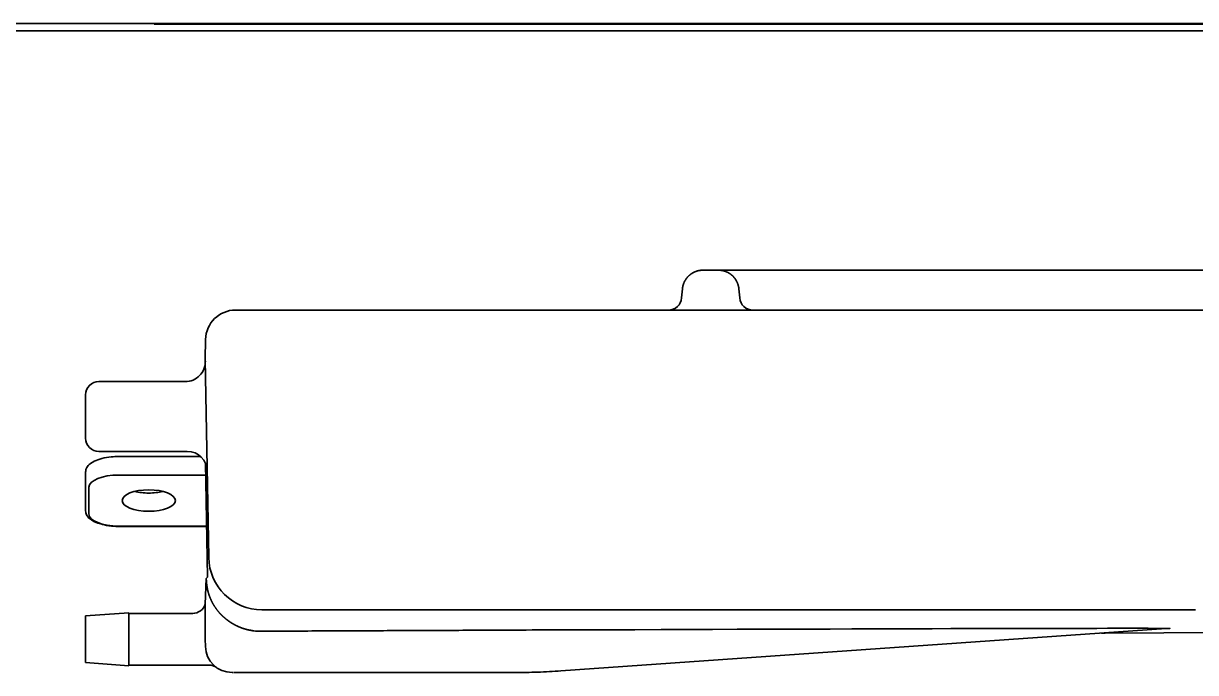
# Model space of a CAD drawing. Extents: x 5819 to 10669, y -850 to 3886.
# Drawn here: x 9966.1 to 10142.4, y 1274.3 to 1371.9 of the extents above; entities that cross this region are included whole.
import ezdxf

# ---------------------------------------------------------------- set-up
doc = ezdxf.new("R2010")
doc.units = 0
doc.header["$LTSCALE"] = 5
doc.layers.add('1', color=7, linetype='CONTINUOUS', true_color=0xffffff)

msp = doc.modelspace()

# ---------------------------------------------------------------- linework, layer by layer
at = {"layer": '1', "color": 7, "linetype": 'Continuous', "lineweight": 35}
for p, q in [((9537.94, 1371.93), (10529.01, 1371.93)), ((10531.47, 1371.83), (9985.78, 1371.83)), ((10531.47, 1370.83), (9534.47, 1370.83)), ((10070.62, 1334.83), (10068.32, 1334.83)), ((10083.68, 1334.83), (10070.63, 1334.83)), ((10222.7, 1334.83), (10083.68, 1334.83)), ((10065.23, 1332), (10065.11, 1330.65)), ((10073.84, 1330.65), (10073.72, 1332)), ((10002.1, 1328.83), (9998.02, 1328.83)), ((10014.24, 1328.83), (10002.1, 1328.83)), ((10016.84, 1328.83), (10014.24, 1328.83)), ((10023.22, 1328.83), (10016.84, 1328.83)), ((10024.67, 1328.83), (10023.22, 1328.83)), ((10103.57, 1328.83), (10024.67, 1328.83)), ((10104.99, 1328.83), (10103.57, 1328.83)), ((10126.85, 1328.83), (10104.99, 1328.83)), ((10149.1, 1328.83), (10127.85, 1328.83)), ((9993.52, 1324.4), (9993.47, 1321.43)), ((9993.47, 1321.43), (9993.99, 1291.61)), ((9977.47, 1318.08), (9990.48, 1318.08)), ((9975.47, 1316.08), (9975.47, 1309.58)), ((9990.77, 1307.58), (9977.47, 1307.58)), ((9980.47, 1306.81), (9992.76, 1306.81)), ((9975.47, 1304.5), (9975.47, 1302.67)), ((9993.79, 1288.66), (9993.49, 1305.84)), ((9980.47, 1304.03), (9993.52, 1304.03)), ((9975.47, 1302.67), (9975.47, 1298.62)), ((9975.97, 1298.17), (9975.97, 1302.21)), ((9993.65, 1296.35), (9980.47, 1296.35)), ((9993.65, 1296.3), (9980.47, 1296.3)), ((9993.79, 1288.66), (9993.62, 1288.49)), ((9993.62, 1288.49), (9993.47, 1284.59)), ((9975.47, 1282.83), (9981.97, 1283.33)), ((9981.97, 1275.33), (9981.97, 1283.33)), ((10001.99, 1283.75), (10003.47, 1283.75)), ((10003.47, 1283.75), (10015.26, 1283.75)), ((10017.83, 1283.75), (10015.26, 1283.75)), ((10017.83, 1283.75), (10024.19, 1283.75)), ((10024.19, 1283.75), (10024.7, 1283.75)), ((10024.7, 1283.75), (10103.49, 1283.75)), ((10103.49, 1283.75), (10104.01, 1283.75)), ((10104.01, 1283.75), (10124.66, 1283.75)), ((10124.66, 1283.75), (10134.49, 1283.75)), ((9975.47, 1282.83), (9975.47, 1275.83)), ((9981.97, 1283.23), (9991.58, 1283.23)), ((10046.96, 1274.57), (10138, 1280.94)), ((10152.86, 1280.38), (10128.79, 1280.27)), ((9993.49, 1278.26), (9993.47, 1279.33)), ((9981.97, 1275.33), (9975.47, 1275.83)), ((9994.03, 1275.43), (9981.97, 1275.43)), ((9997.49, 1274.33), (9997.58, 1274.33)), ((9997.58, 1274.33), (9997.7, 1274.33)), ((9997.79, 1274.33), (9997.8, 1274.33)), ((9997.81, 1274.33), (9997.81, 1274.33)), ((9997.81, 1274.33), (9998.81, 1274.33)), ((9998.81, 1274.33), (10039.98, 1274.33))]:
    msp.add_line(p, q, dxfattribs=at)
for centre, radius, start, end in [((10063.12, 1330.83), 2, 270, 355), ((10075.83, 1330.83), 2, 185, 270), ((9998.02, 1324.33), 4.5, 90, 179), ((9990.48, 1321.08), 3, 269.6992, 1), ((9977.47, 1316.08), 2, 90, 180), ((9977.47, 1309.58), 2, 180, 270), ((9990.77, 1304.58), 3, 1, 90.032), ((10001.99, 1291.75), 8, 181, 270), ((9991.58, 1285.23), 2, 269.1708, 341.5663), ((9997.49, 1278.33), 4, 181, 270)]:
    msp.add_arc(centre, radius, start, end, dxfattribs=at)
at = {"layer": '1', "color": 7, "linetype": 'Continuous', "lineweight": 35, "extrusion": (0, 0, -1)}
for centre, major_axis, ratio, start_param, end_param in [((9980.47, 1302.21), (4.5, 0), 0.404243, 3.141593, 4.712389), ((9984.97, 1302.93), (-4, 0), 0.404243, 4.712387, 5.270118), ((9984.97, 1302.93), (4, 0), 0.404243, 1.013063, 1.570795), ((9980.47, 1298.17), (-4.5, 0), 0.404243, 4.712389, 6.283185), ((10040.46, 1277.53), (182.53, 0.8), 0.017452, 4.709676, 4.748602), ((9955.05, 1280.15), (183.5, 0.8), 0.001141, -1.045618, -1.027763), ((9955.05, 1280.15), (183.5, 0.8), 0.001141, -1.027763, -0.189643), ((9955.05, 1280.15), (183.5, 0.8), 0.001141, -0.189643, 0.017417), ((10138.56, 1272.96), (-0.56, 7.98), 0.966183, 0, 0.067733)]:
    msp.add_ellipse(centre, major_axis=major_axis, ratio=ratio, start_param=start_param, end_param=end_param, dxfattribs=at)
msp.add_ellipse((9984.97, 1300.19), major_axis=(4, 0), ratio=0.404243, dxfattribs=at)
at = {"layer": '1', "color": 7, "linetype": 'Continuous', "lineweight": 35}
for points, knots in [([(10068.32, 1334.83), (10068.3, 1334.83), (10068.26, 1334.83), (10068.21, 1334.82), (10068.15, 1334.82), (10068.1, 1334.82), (10068.05, 1334.81), (10067.99, 1334.81), (10067.94, 1334.8), (10067.88, 1334.8), (10067.83, 1334.79), (10067.78, 1334.78), (10067.72, 1334.77), (10067.67, 1334.76), (10067.62, 1334.75), (10067.56, 1334.73), (10067.51, 1334.72), (10067.46, 1334.71), (10067.41, 1334.69), (10067.36, 1334.67), (10067.3, 1334.66), (10067.25, 1334.64), (10067.2, 1334.62), (10067.15, 1334.6), (10067.1, 1334.58), (10067.05, 1334.56), (10067, 1334.54), (10066.95, 1334.51), (10066.9, 1334.49), (10066.86, 1334.46), (10066.81, 1334.44), (10066.76, 1334.41), (10066.71, 1334.38), (10066.67, 1334.35), (10066.62, 1334.32), (10066.58, 1334.29), (10066.53, 1334.26), (10066.49, 1334.23), (10066.44, 1334.2), (10066.4, 1334.17), (10066.36, 1334.13), (10066.32, 1334.1), (10066.27, 1334.06), (10066.23, 1334.02), (10066.19, 1333.98), (10066.15, 1333.94), (10066.11, 1333.91), (10066.07, 1333.87), (10066.03, 1333.83), (10066, 1333.79), (10065.96, 1333.75), (10065.93, 1333.7), (10065.89, 1333.66), (10065.86, 1333.62), (10065.83, 1333.58), (10065.8, 1333.54), (10065.77, 1333.5), (10065.74, 1333.46), (10065.72, 1333.42), (10065.69, 1333.38), (10065.67, 1333.34), (10065.64, 1333.3), (10065.62, 1333.26), (10065.6, 1333.22), (10065.57, 1333.18), (10065.55, 1333.14), (10065.53, 1333.1), (10065.51, 1333.06), (10065.5, 1333.02), (10065.48, 1332.98), (10065.46, 1332.94), (10065.45, 1332.9), (10065.43, 1332.86), (10065.42, 1332.83), (10065.4, 1332.79), (10065.39, 1332.75), (10065.38, 1332.71), (10065.36, 1332.68), (10065.35, 1332.64), (10065.34, 1332.61), (10065.33, 1332.57), (10065.32, 1332.54), (10065.31, 1332.5), (10065.3, 1332.47), (10065.3, 1332.44), (10065.29, 1332.4), (10065.28, 1332.37), (10065.27, 1332.34), (10065.27, 1332.31), (10065.26, 1332.28), (10065.26, 1332.25), (10065.25, 1332.22), (10065.25, 1332.19), (10065.24, 1332.16), (10065.24, 1332.13), (10065.24, 1332.1), (10065.23, 1332.08), (10065.23, 1332.05), (10065.23, 1332.02), (10065.23, 1332), (10065.23, 1332)], [0, 0, 0, 0, 0.011799, 0.023598, 0.035396, 0.047195, 0.058994, 0.070793, 0.082592, 0.094391, 0.10619, 0.117989, 0.129789, 0.141588, 0.153387, 0.165186, 0.176986, 0.188785, 0.200585, 0.212384, 0.224184, 0.235984, 0.247783, 0.259583, 0.271383, 0.283183, 0.294983, 0.306784, 0.318584, 0.330384, 0.342185, 0.353985, 0.365786, 0.377587, 0.389388, 0.401189, 0.41299, 0.424791, 0.436592, 0.448394, 0.460195, 0.471997, 0.484606, 0.497091, 0.509454, 0.521694, 0.53381, 0.545804, 0.557675, 0.569423, 0.581047, 0.592549, 0.603928, 0.615183, 0.626316, 0.637326, 0.648213, 0.658976, 0.669617, 0.680135, 0.69053, 0.700802, 0.71095, 0.720976, 0.730879, 0.740659, 0.750316, 0.759849, 0.76926, 0.778548, 0.787713, 0.796755, 0.805674, 0.81447, 0.823143, 0.831693, 0.84012, 0.848424, 0.856605, 0.864663, 0.872598, 0.88041, 0.888099, 0.895665, 0.903108, 0.910428, 0.917626, 0.9247, 0.931651, 0.938479, 0.945185, 0.951767, 0.958227, 0.964563, 0.970777, 0.976867, 0.982835, 0.988679, 0.994401, 1, 1, 1, 1]), ([(10073.72, 1332), (10073.72, 1332.01), (10073.72, 1332.02), (10073.72, 1332.05), (10073.71, 1332.08), (10073.71, 1332.11), (10073.71, 1332.14), (10073.7, 1332.16), (10073.7, 1332.19), (10073.69, 1332.22), (10073.69, 1332.25), (10073.68, 1332.27), (10073.68, 1332.3), (10073.67, 1332.33), (10073.67, 1332.35), (10073.66, 1332.38), (10073.66, 1332.4), (10073.65, 1332.43), (10073.65, 1332.46), (10073.64, 1332.48), (10073.63, 1332.51), (10073.63, 1332.53), (10073.62, 1332.56), (10073.61, 1332.58), (10073.61, 1332.61), (10073.6, 1332.63), (10073.59, 1332.65), (10073.58, 1332.68), (10073.57, 1332.7), (10073.57, 1332.73), (10073.56, 1332.75), (10073.55, 1332.77), (10073.54, 1332.79), (10073.53, 1332.82), (10073.53, 1332.84), (10073.52, 1332.86), (10073.51, 1332.89), (10073.5, 1332.91), (10073.49, 1332.93), (10073.48, 1332.95), (10073.47, 1332.97), (10073.46, 1332.99), (10073.45, 1333.02), (10073.44, 1333.04), (10073.43, 1333.06), (10073.42, 1333.08), (10073.41, 1333.1), (10073.4, 1333.12), (10073.39, 1333.14), (10073.38, 1333.16), (10073.37, 1333.18), (10073.36, 1333.2), (10073.35, 1333.22), (10073.34, 1333.24), (10073.33, 1333.25), (10073.32, 1333.27), (10073.31, 1333.29), (10073.3, 1333.31), (10073.29, 1333.33), (10073.28, 1333.35), (10073.26, 1333.36), (10073.25, 1333.38), (10073.24, 1333.4), (10073.23, 1333.42), (10073.22, 1333.43), (10073.21, 1333.45), (10073.2, 1333.47), (10073.19, 1333.48), (10073.17, 1333.5), (10073.16, 1333.52), (10073.15, 1333.53), (10073.14, 1333.55), (10073.13, 1333.56), (10073.12, 1333.58), (10073.11, 1333.59), (10073.09, 1333.61), (10073.08, 1333.62), (10073.07, 1333.64), (10073.06, 1333.65), (10073.05, 1333.67), (10073.04, 1333.68), (10073.03, 1333.7), (10073.01, 1333.71), (10073, 1333.72), (10072.99, 1333.74), (10072.98, 1333.75), (10072.97, 1333.76), (10072.96, 1333.78), (10072.94, 1333.79), (10072.93, 1333.8), (10072.92, 1333.82), (10072.91, 1333.83), (10072.9, 1333.84), (10072.89, 1333.85), (10072.88, 1333.86), (10072.87, 1333.88), (10072.85, 1333.89), (10072.84, 1333.9), (10072.83, 1333.91), (10072.82, 1333.92), (10072.81, 1333.93), (10072.8, 1333.94), (10072.79, 1333.96), (10072.78, 1333.97), (10072.76, 1333.98), (10072.75, 1333.99), (10072.74, 1334), (10072.73, 1334.01), (10072.71, 1334.03), (10072.68, 1334.06), (10072.63, 1334.1), (10072.58, 1334.14), (10072.54, 1334.17), (10072.49, 1334.21), (10072.44, 1334.24), (10072.39, 1334.28), (10072.34, 1334.31), (10072.29, 1334.34), (10072.24, 1334.38), (10072.19, 1334.41), (10072.14, 1334.43), (10072.09, 1334.46), (10072.04, 1334.49), (10071.98, 1334.52), (10071.93, 1334.54), (10071.88, 1334.56), (10071.83, 1334.59), (10071.77, 1334.61), (10071.72, 1334.63), (10071.67, 1334.65), (10071.61, 1334.67), (10071.56, 1334.69), (10071.5, 1334.7), (10071.45, 1334.72), (10071.39, 1334.73), (10071.34, 1334.74), (10071.28, 1334.76), (10071.23, 1334.77), (10071.18, 1334.78), (10071.12, 1334.79), (10071.07, 1334.8), (10071.01, 1334.8), (10070.96, 1334.81), (10070.9, 1334.81), (10070.85, 1334.82), (10070.79, 1334.82), (10070.74, 1334.82), (10070.68, 1334.83), (10070.65, 1334.83), (10070.63, 1334.83)], [0, 0, 0, 0, 0.006178, 0.012328, 0.01845, 0.024544, 0.03061, 0.036648, 0.042657, 0.048639, 0.054592, 0.060517, 0.066414, 0.072283, 0.078124, 0.083937, 0.089722, 0.095478, 0.101206, 0.106907, 0.112579, 0.118223, 0.123839, 0.129427, 0.134986, 0.140518, 0.146021, 0.151496, 0.156944, 0.162363, 0.167754, 0.173117, 0.178451, 0.183758, 0.189036, 0.194287, 0.199509, 0.204703, 0.209869, 0.215007, 0.220117, 0.225198, 0.230252, 0.235277, 0.240275, 0.245244, 0.250185, 0.255098, 0.259983, 0.26484, 0.269668, 0.274469, 0.279241, 0.283985, 0.288701, 0.293389, 0.298049, 0.302681, 0.307285, 0.31186, 0.316408, 0.320927, 0.325418, 0.329881, 0.334316, 0.338723, 0.343102, 0.347452, 0.351775, 0.356069, 0.360335, 0.364574, 0.368784, 0.372966, 0.377119, 0.381245, 0.385343, 0.389412, 0.393453, 0.397466, 0.401452, 0.405409, 0.409337, 0.413238, 0.417111, 0.420955, 0.424772, 0.42856, 0.43232, 0.436052, 0.439756, 0.443432, 0.447079, 0.450699, 0.45429, 0.457854, 0.461389, 0.464896, 0.468375, 0.471826, 0.475249, 0.478643, 0.48201, 0.485348, 0.488659, 0.491941, 0.495195, 0.498421, 0.501619, 0.514817, 0.527978, 0.541102, 0.554187, 0.567234, 0.580243, 0.593214, 0.606147, 0.619043, 0.6319, 0.64472, 0.657501, 0.670245, 0.682951, 0.695618, 0.708248, 0.72084, 0.733394, 0.745911, 0.758389, 0.770829, 0.783232, 0.795596, 0.807923, 0.820212, 0.832463, 0.844676, 0.856851, 0.868988, 0.881088, 0.893149, 0.905173, 0.917159, 0.929107, 0.941017, 0.952889, 0.964724, 0.97652, 0.988279, 1, 1, 1, 1]), ([(10127.85, 1328.83), (10127.84, 1328.83), (10127.83, 1328.83), (10127.8, 1328.83), (10127.79, 1328.83), (10127.75, 1328.83), (10127.69, 1328.83), (10127.61, 1328.83), (10127.56, 1328.83), (10127.54, 1328.83), (10127.49, 1328.83), (10127.45, 1328.83), (10127.41, 1328.83), (10127.36, 1328.83), (10127.34, 1328.83), (10127.27, 1328.83), (10127.17, 1328.83), (10127.07, 1328.83), (10126.96, 1328.83), (10126.91, 1328.83), (10126.85, 1328.83)], [0, 0, 0, 0, 0.0625, 0.0625, 0.125, 0.125, 0.25, 0.375, 0.375, 0.4375, 0.4375, 0.5, 0.5625, 0.5625, 0.625, 0.625, 0.75, 0.875, 0.875, 1, 1, 1, 1]), ([(9975.47, 1304.5), (9975.48, 1304.67), (9975.55, 1305.06), (9975.98, 1305.63), (9976.76, 1306.14), (9977.89, 1306.54), (9979.2, 1306.77), (9980.07, 1306.81), (9980.47, 1306.81)], [0, 0, 0, 0, 0.109797, 0.271731, 0.44945, 0.648429, 0.845644, 1, 1, 1, 1]), ([(9978, 1296.61), (9977.66, 1296.68), (9976.94, 1296.9), (9976.12, 1297.36), (9975.59, 1297.97), (9975.48, 1298.41), (9975.47, 1298.62)], [0, 0, 0, 0, 0.223926, 0.530972, 0.795759, 1, 1, 1, 1]), ([(9980.47, 1296.3), (9980.21, 1296.3), (9979.48, 1296.33), (9978.6, 1296.42), (9978.1, 1296.58), (9978, 1296.61)], [0, 0, 0, 0, 0.292872, 0.855171, 1, 1, 1, 1]), ([(9995.58, 1283.34), (9995.56, 1283.35), (9995.53, 1283.39), (9995.48, 1283.45), (9995.44, 1283.5), (9995.39, 1283.56), (9995.34, 1283.61), (9995.3, 1283.67), (9995.25, 1283.73), (9995.21, 1283.79), (9995.16, 1283.85), (9995.12, 1283.91), (9995.07, 1283.98), (9995.03, 1284.04), (9994.98, 1284.1), (9994.94, 1284.17), (9994.9, 1284.23), (9994.85, 1284.3), (9994.81, 1284.37), (9994.77, 1284.43), (9994.73, 1284.5), (9994.69, 1284.57), (9994.64, 1284.64), (9994.6, 1284.71), (9994.56, 1284.79), (9994.53, 1284.86), (9994.49, 1284.93), (9994.45, 1285.01), (9994.41, 1285.08), (9994.37, 1285.16), (9994.34, 1285.24), (9994.3, 1285.31), (9994.27, 1285.39), (9994.23, 1285.47), (9994.2, 1285.55), (9994.17, 1285.63), (9994.14, 1285.69), (9994.13, 1285.74), (9994.12, 1285.76), (9994.11, 1285.78), (9994.1, 1285.8), (9994.1, 1285.82), (9994.09, 1285.85), (9994.08, 1285.87), (9994.07, 1285.89), (9994.06, 1285.92), (9994.05, 1285.94), (9994.04, 1285.97), (9994.04, 1285.99), (9994.03, 1286.02), (9994.02, 1286.04), (9994.01, 1286.07), (9994, 1286.1), (9993.99, 1286.12), (9993.99, 1286.15), (9993.98, 1286.18), (9993.97, 1286.2), (9993.96, 1286.23), (9993.95, 1286.26), (9993.94, 1286.29), (9993.93, 1286.32), (9993.93, 1286.34), (9993.92, 1286.37), (9993.91, 1286.4), (9993.9, 1286.43), (9993.89, 1286.46), (9993.88, 1286.49), (9993.88, 1286.52), (9993.87, 1286.56), (9993.86, 1286.59), (9993.85, 1286.62), (9993.85, 1286.65), (9993.84, 1286.68), (9993.83, 1286.72), (9993.82, 1286.75), (9993.81, 1286.78), (9993.81, 1286.82), (9993.8, 1286.85), (9993.79, 1286.89), (9993.79, 1286.92), (9993.78, 1286.96), (9993.77, 1286.99), (9993.76, 1287.03), (9993.76, 1287.06), (9993.75, 1287.1), (9993.74, 1287.14), (9993.74, 1287.17), (9993.73, 1287.21), (9993.73, 1287.25), (9993.72, 1287.29), (9993.71, 1287.32), (9993.71, 1287.36), (9993.7, 1287.4), (9993.7, 1287.44), (9993.69, 1287.48), (9993.69, 1287.52), (9993.68, 1287.56), (9993.68, 1287.6), (9993.67, 1287.64), (9993.67, 1287.68), (9993.67, 1287.73), (9993.66, 1287.77), (9993.66, 1287.81), (9993.65, 1287.85), (9993.65, 1287.89), (9993.65, 1287.94), (9993.65, 1287.98), (9993.64, 1288.03), (9993.64, 1288.07), (9993.64, 1288.11), (9993.64, 1288.16), (9993.64, 1288.19), (9993.64, 1288.2)], [0, 0, 0, 0, 0.011513, 0.023178, 0.034994, 0.046963, 0.059084, 0.071357, 0.083784, 0.096363, 0.109095, 0.12198, 0.13502, 0.148212, 0.161559, 0.17506, 0.188714, 0.202523, 0.216487, 0.230605, 0.244878, 0.259306, 0.273889, 0.288627, 0.30352, 0.318569, 0.333773, 0.349133, 0.364649, 0.38032, 0.396148, 0.412131, 0.428271, 0.444566, 0.461018, 0.477627, 0.494392, 0.498788, 0.503247, 0.50777, 0.512356, 0.517005, 0.521718, 0.526494, 0.531333, 0.536236, 0.541202, 0.546232, 0.551325, 0.556481, 0.561701, 0.566984, 0.572331, 0.57774, 0.583214, 0.58875, 0.59435, 0.600014, 0.605741, 0.611531, 0.617385, 0.623302, 0.629282, 0.635326, 0.641433, 0.647604, 0.653838, 0.660135, 0.666496, 0.67292, 0.679408, 0.685959, 0.692573, 0.699251, 0.705992, 0.712797, 0.719665, 0.726597, 0.733591, 0.74065, 0.747771, 0.754957, 0.762205, 0.769517, 0.776892, 0.784331, 0.791833, 0.799399, 0.807028, 0.814721, 0.822476, 0.830296, 0.838178, 0.846125, 0.854134, 0.862207, 0.870343, 0.878543, 0.886807, 0.895133, 0.903523, 0.911977, 0.920494, 0.929074, 0.937718, 0.946425, 0.955196, 0.96403, 0.972927, 0.981888, 0.990912, 1, 1, 1, 1]), ([(9993.47, 1284.59), (9993.47, 1284.58), (9993.47, 1284.55), (9993.47, 1284.51), (9993.47, 1284.47), (9993.47, 1284.43), (9993.47, 1284.39), (9993.47, 1284.34), (9993.47, 1284.3), (9993.47, 1284.26), (9993.47, 1284.23), (9993.47, 1284.19), (9993.47, 1284.15), (9993.47, 1284.11), (9993.47, 1284.07), (9993.47, 1284.03), (9993.47, 1283.99), (9993.47, 1283.95), (9993.47, 1283.92), (9993.47, 1283.88), (9993.47, 1283.84), (9993.47, 1283.81), (9993.47, 1283.77), (9993.47, 1283.73), (9993.47, 1283.7), (9993.47, 1283.66), (9993.47, 1283.62), (9993.47, 1283.59), (9993.47, 1283.55), (9993.47, 1283.52), (9993.47, 1283.48), (9993.47, 1283.45), (9993.47, 1283.42), (9993.47, 1283.38), (9993.47, 1283.35), (9993.47, 1283.31), (9993.47, 1283.28), (9993.47, 1283.25), (9993.47, 1283.22), (9993.47, 1283.18), (9993.47, 1283.15), (9993.47, 1283.12), (9993.47, 1283.09), (9993.47, 1283.05), (9993.47, 1283.02), (9993.47, 1282.99), (9993.47, 1282.96), (9993.47, 1282.93), (9993.47, 1282.9), (9993.47, 1282.87), (9993.47, 1282.84), (9993.47, 1282.81), (9993.47, 1282.78), (9993.47, 1282.75), (9993.47, 1282.72), (9993.47, 1282.69), (9993.47, 1282.67), (9993.47, 1282.64), (9993.47, 1282.61), (9993.47, 1282.58), (9993.47, 1282.55), (9993.47, 1282.53), (9993.47, 1282.5), (9993.47, 1282.47), (9993.47, 1282.45), (9993.47, 1282.42), (9993.47, 1282.4), (9993.47, 1282.3), (9993.47, 1282.14), (9993.47, 1281.93), (9993.47, 1281.73), (9993.47, 1281.53), (9993.47, 1281.34), (9993.47, 1281.17), (9993.47, 1281), (9993.47, 1280.84), (9993.47, 1280.73), (9993.47, 1280.65), (9993.47, 1280.6), (9993.47, 1280.56), (9993.47, 1280.51), (9993.47, 1280.47), (9993.47, 1280.43), (9993.47, 1280.38), (9993.47, 1280.34), (9993.47, 1280.3), (9993.47, 1280.26), (9993.47, 1280.22), (9993.47, 1280.19), (9993.47, 1280.15), (9993.47, 1280.11), (9993.47, 1280.08), (9993.47, 1280.04), (9993.47, 1280.01), (9993.47, 1279.98), (9993.47, 1279.94), (9993.47, 1279.91), (9993.47, 1279.88), (9993.47, 1279.85), (9993.47, 1279.82), (9993.47, 1279.8), (9993.47, 1279.77), (9993.47, 1279.74), (9993.47, 1279.72), (9993.47, 1279.69), (9993.47, 1279.67), (9993.47, 1279.65), (9993.47, 1279.62), (9993.47, 1279.6), (9993.47, 1279.58), (9993.47, 1279.56), (9993.47, 1279.54), (9993.47, 1279.52), (9993.47, 1279.51), (9993.47, 1279.49), (9993.47, 1279.47), (9993.47, 1279.46), (9993.47, 1279.44), (9993.47, 1279.43), (9993.47, 1279.42), (9993.47, 1279.41), (9993.47, 1279.39), (9993.47, 1279.38), (9993.47, 1279.38), (9993.47, 1279.37), (9993.47, 1279.36), (9993.47, 1279.35), (9993.47, 1279.35), (9993.47, 1279.34), (9993.47, 1279.34), (9993.47, 1279.33), (9993.47, 1279.33), (9993.47, 1279.33), (9993.47, 1279.33), (9993.47, 1279.33), (9993.47, 1279.33)], [0, 0, 0, 0, 0.004535, 0.009052, 0.013554, 0.018038, 0.022506, 0.026957, 0.031391, 0.035808, 0.040209, 0.044593, 0.04896, 0.05331, 0.057644, 0.06196, 0.06626, 0.070543, 0.074808, 0.079057, 0.083289, 0.087503, 0.091701, 0.095881, 0.100044, 0.104189, 0.108318, 0.112429, 0.116522, 0.120598, 0.124657, 0.128697, 0.13272, 0.136726, 0.140713, 0.144683, 0.148635, 0.152568, 0.156484, 0.160381, 0.164261, 0.168122, 0.171964, 0.175789, 0.179594, 0.183382, 0.18715, 0.1909, 0.194631, 0.198343, 0.202036, 0.205711, 0.209366, 0.213002, 0.216619, 0.220216, 0.223795, 0.227353, 0.230892, 0.234412, 0.237912, 0.241392, 0.244853, 0.248293, 0.251714, 0.255114, 0.258494, 0.261855, 0.291552, 0.320855, 0.349763, 0.378272, 0.40638, 0.434081, 0.461372, 0.488249, 0.514707, 0.523357, 0.531995, 0.540622, 0.549237, 0.55784, 0.566433, 0.575015, 0.583585, 0.592146, 0.600696, 0.609235, 0.617765, 0.626284, 0.634794, 0.643294, 0.651784, 0.660266, 0.668737, 0.6772, 0.685654, 0.694098, 0.702534, 0.710961, 0.71938, 0.72779, 0.736192, 0.744585, 0.75297, 0.761348, 0.769717, 0.778079, 0.786432, 0.794779, 0.803117, 0.811449, 0.819773, 0.828089, 0.836399, 0.844702, 0.852998, 0.861287, 0.869569, 0.877845, 0.886115, 0.894379, 0.902636, 0.910887, 0.919133, 0.927372, 0.935607, 0.943835, 0.952059, 0.960277, 0.968491, 0.9767, 0.984904, 0.993103, 1, 1, 1, 1]), ([(9997.8, 1281.55), (9997.79, 1281.56), (9997.77, 1281.57), (9997.74, 1281.59), (9997.71, 1281.61), (9997.67, 1281.63), (9997.64, 1281.65), (9997.61, 1281.66), (9997.58, 1281.68), (9997.55, 1281.7), (9997.52, 1281.72), (9997.49, 1281.74), (9997.45, 1281.76), (9997.42, 1281.78), (9997.39, 1281.8), (9997.36, 1281.82), (9997.33, 1281.84), (9997.3, 1281.85), (9997.27, 1281.87), (9997.24, 1281.89), (9997.21, 1281.91), (9997.18, 1281.93), (9997.15, 1281.95), (9997.12, 1281.97), (9997.09, 1281.99), (9997.06, 1282.01), (9997.04, 1282.03), (9997.01, 1282.05), (9996.98, 1282.07), (9996.95, 1282.09), (9996.92, 1282.11), (9996.89, 1282.14), (9996.86, 1282.16), (9996.84, 1282.18), (9996.81, 1282.2), (9996.78, 1282.22), (9996.75, 1282.24), (9996.73, 1282.26), (9996.7, 1282.28), (9996.67, 1282.3), (9996.65, 1282.32), (9996.62, 1282.34), (9996.59, 1282.37), (9996.57, 1282.39), (9996.54, 1282.41), (9996.52, 1282.43), (9996.49, 1282.45), (9996.46, 1282.47), (9996.44, 1282.49), (9996.41, 1282.52), (9996.39, 1282.54), (9996.36, 1282.56), (9996.34, 1282.58), (9996.31, 1282.6), (9996.29, 1282.62), (9996.26, 1282.65), (9996.24, 1282.67), (9996.22, 1282.69), (9996.19, 1282.71), (9996.17, 1282.73), (9996.14, 1282.76), (9996.12, 1282.78), (9996.1, 1282.8), (9996.07, 1282.82), (9996.05, 1282.84), (9996.03, 1282.87), (9996.01, 1282.89), (9995.98, 1282.91), (9995.96, 1282.93), (9995.94, 1282.95), (9995.92, 1282.98), (9995.89, 1283), (9995.87, 1283.02), (9995.85, 1283.04), (9995.83, 1283.07), (9995.81, 1283.09), (9995.79, 1283.11), (9995.76, 1283.13), (9995.74, 1283.16), (9995.72, 1283.18), (9995.7, 1283.2), (9995.68, 1283.22), (9995.66, 1283.25), (9995.64, 1283.27), (9995.62, 1283.29), (9995.6, 1283.31), (9995.59, 1283.33), (9995.58, 1283.34)], [0, 0, 0, 0, 0.010767, 0.021553, 0.032348, 0.043154, 0.053969, 0.064796, 0.075635, 0.086486, 0.09735, 0.108227, 0.119118, 0.130024, 0.140945, 0.151882, 0.162835, 0.173805, 0.184792, 0.195797, 0.206821, 0.217864, 0.228926, 0.240008, 0.251111, 0.262236, 0.273382, 0.28455, 0.295741, 0.306956, 0.318194, 0.329457, 0.340744, 0.352057, 0.363396, 0.374761, 0.386153, 0.397572, 0.40902, 0.420495, 0.432, 0.443534, 0.455097, 0.466691, 0.478316, 0.489972, 0.50166, 0.513379, 0.525132, 0.536917, 0.548736, 0.560589, 0.572476, 0.584398, 0.596356, 0.608349, 0.620378, 0.632444, 0.644546, 0.656686, 0.668864, 0.68108, 0.693335, 0.705628, 0.717961, 0.730334, 0.742746, 0.7552, 0.767694, 0.78023, 0.792807, 0.805426, 0.818088, 0.830792, 0.84354, 0.856331, 0.869166, 0.882045, 0.894969, 0.907937, 0.920951, 0.93401, 0.947115, 0.960266, 0.973464, 0.986708, 1, 1, 1, 1]), ([(10134.49, 1283.74), (10134.82, 1283.74), (10135.48, 1283.74), (10136.13, 1283.74), (10136.63, 1283.74), (10136.79, 1283.74), (10137.13, 1283.74), (10137.29, 1283.74), (10137.79, 1283.74), (10138.12, 1283.74), (10139.11, 1283.74), (10139.77, 1283.74), (10140.76, 1283.74), (10141.08, 1283.74), (10141.74, 1283.74), (10142.07, 1283.74), (10142.4, 1283.74)], [0, 0, 0, 0, 0.125, 0.25, 0.25, 0.3125, 0.3125, 0.375, 0.375, 0.5, 0.5, 0.75, 0.75, 0.875, 0.875, 1, 1, 1, 1]), ([(10000.26, 1280.68), (10000.24, 1280.68), (10000.2, 1280.69), (10000.14, 1280.7), (10000.09, 1280.71), (10000.03, 1280.72), (9999.98, 1280.73), (9999.92, 1280.75), (9999.86, 1280.76), (9999.81, 1280.77), (9999.75, 1280.79), (9999.69, 1280.8), (9999.64, 1280.82), (9999.58, 1280.83), (9999.53, 1280.85), (9999.47, 1280.86), (9999.42, 1280.88), (9999.36, 1280.9), (9999.31, 1280.91), (9999.25, 1280.93), (9999.2, 1280.95), (9999.15, 1280.97), (9999.09, 1280.98), (9999.04, 1281), (9998.98, 1281.02), (9998.93, 1281.04), (9998.88, 1281.06), (9998.82, 1281.08), (9998.77, 1281.1), (9998.72, 1281.12), (9998.67, 1281.14), (9998.61, 1281.17), (9998.56, 1281.19), (9998.51, 1281.21), (9998.46, 1281.23), (9998.41, 1281.25), (9998.36, 1281.28), (9998.3, 1281.3), (9998.25, 1281.33), (9998.2, 1281.35), (9998.15, 1281.37), (9998.1, 1281.4), (9998.05, 1281.42), (9998, 1281.45), (9997.95, 1281.48), (9997.9, 1281.5), (9997.85, 1281.53), (9997.82, 1281.55), (9997.8, 1281.55), (9997.8, 1281.55)], [0, 0, 0, 0, 0.02208, 0.044097, 0.066054, 0.087954, 0.109801, 0.131597, 0.153346, 0.175051, 0.196716, 0.218342, 0.239935, 0.261497, 0.28303, 0.30454, 0.326029, 0.3475, 0.368957, 0.390403, 0.411841, 0.433275, 0.454709, 0.476145, 0.497586, 0.519038, 0.540501, 0.561981, 0.58348, 0.605002, 0.62655, 0.648127, 0.669737, 0.691383, 0.713068, 0.734795, 0.756568, 0.77839, 0.800264, 0.822194, 0.844181, 0.866231, 0.888345, 0.910526, 0.932778, 0.955105, 0.977507, 0.99999, 1, 1, 1, 1]), ([(10001.74, 1280.54), (10001.58, 1280.54), (10001.25, 1280.55), (10000.75, 1280.59), (10000.42, 1280.64), (10000.26, 1280.68)], [0, 0, 0, 0, 0.333339, 0.666677, 1, 1, 1, 1]), ([(9995.16, 1275.07), (9995.17, 1275.07), (9995.17, 1275.07), (9995.16, 1275.07), (9995.16, 1275.08), (9995.15, 1275.08), (9995.14, 1275.09), (9995.12, 1275.1), (9995.04, 1275.15), (9994.89, 1275.24), (9994.54, 1275.37), (9994.24, 1275.45), (9994.03, 1275.43), (9994.03, 1275.42)], [0, 0, 0, 0, 0.089269, 0.112892, 0.123556, 0.130573, 0.13747, 0.154121, 0.187997, 0.339659, 0.549052, 0.992981, 1, 1, 1, 1]), ([(10039.98, 1274.33), (10040.56, 1274.33), (10041.14, 1274.33), (10042.31, 1274.35), (10042.89, 1274.37), (10044.05, 1274.41), (10044.63, 1274.43), (10045.8, 1274.49), (10046.38, 1274.53), (10046.96, 1274.57)], [0, 0, 0, 0, 0.25, 0.25, 0.5, 0.5, 0.75, 0.75, 1, 1, 1, 1])]:
    msp.add_open_spline(points, degree=3, knots=knots, dxfattribs=at)
for points in [[(10039.95, 1280.71), (10001.74, 1280.54)], [(10128.24, 1280.25), (10128.51, 1280.27)], [(10128.79, 1280.27), (10128.51, 1280.27)]]:
    msp.add_open_spline(points, degree=1, dxfattribs=at)

doc.saveas('drawing.dxf')
